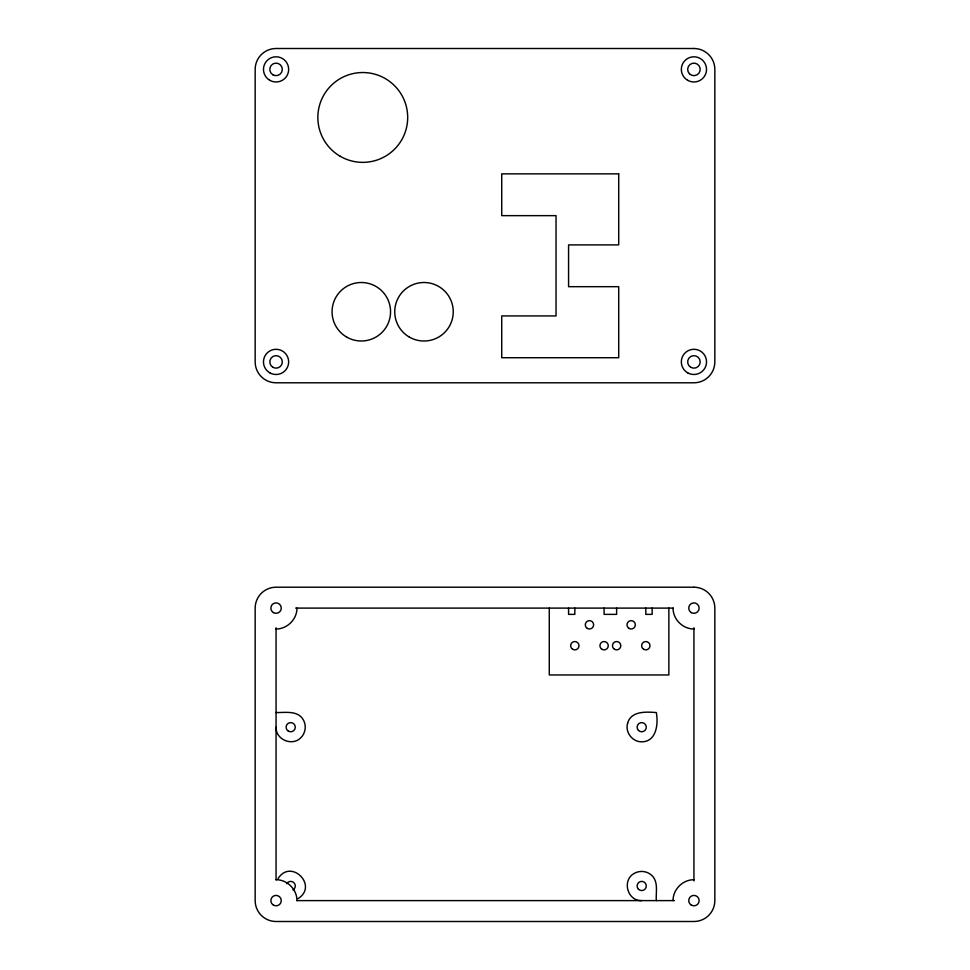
<?xml version="1.0" encoding="UTF-8"?>
<svg xmlns="http://www.w3.org/2000/svg" width="970" height="970" viewBox="0 0 970 970"><rect width="100%" height="100%" fill="white"/><g stroke="black" fill="none" stroke-linecap="round" stroke-linejoin="round"><path stroke-width="1.45" d="M574.846 608.105L574.834 614.374L568.578 614.374L568.578 608.105M296.965 608.105C297.026 619.284 287.253 629.069 276.062 628.996M673.034 900.609C672.974 889.429 682.747 879.644 693.938 879.717M278.026 878.674C290.879 857.904 318.778 885.804 298.008 898.644M295.692 608.105L673.289 608.105M276.062 712.562C285.228 712.695 297.875 710.161 303.355 719.885C306.556 725.499 305.586 732.932 301.039 737.539C292.54 746.718 275.577 739.698 276.062 727.197M296.747 900.609L674.38 900.609M693.938 628.996C682.747 629.069 672.974 619.284 673.034 608.105M641.703 900.609C627.323 901.251 621.612 879.948 634.392 873.315C640.006 870.114 647.439 871.096 652.046 875.643C658.618 882.251 655.708 892.351 656.326 900.609M276.062 879.717C287.253 879.644 297.026 889.429 296.965 900.609M693.938 627.808L693.938 880.905M668.863 608.105L668.863 674.962L549.275 674.962L549.275 608.105M652.143 608.105L652.143 614.374L645.802 614.374L645.802 608.105M616.629 608.105L616.629 614.374L604.092 614.374L604.092 608.105M276.062 627.784L276.062 879.935M286.708 883.682A4.595 4.595 0 0 1 293.946 882.736A4.595 4.595 0 0 1 292.988 889.963M627.578 723.402C625.007 732.314 632.44 741.989 641.703 741.82C656.605 741.759 658.412 723.693 656.326 712.562C646.238 711.762 630.852 710.804 627.578 723.402M693.938 48.5L276.062 48.5A20.891 20.891 0 0 0 255.171 69.391L255.171 361.895A20.891 20.891 0 0 0 276.062 382.786L693.938 382.786A20.891 20.891 0 0 0 714.829 361.895L714.829 69.391A20.891 20.891 0 0 0 693.938 48.5M618.714 173.86L501.72 173.86L501.72 215.643L556.04 215.643L556.04 315.929L501.72 315.929L501.72 357.724L618.714 357.724L618.714 286.683L568.578 286.683L568.578 244.901L618.714 244.901L618.714 173.86M693.938 587.214L276.062 587.214A20.891 20.891 0 0 0 255.171 608.105L255.171 900.609A20.891 20.891 0 0 0 276.062 921.5L693.938 921.5A20.891 20.891 0 0 0 714.829 900.609L714.829 608.105A20.891 20.891 0 0 0 693.938 587.214M340.312 156.352A44.923 44.923 0 0 0 407.691 117.443A44.923 44.923 0 0 0 340.312 78.546A44.923 44.923 0 0 0 340.312 156.352M269.769 80.292A12.586 12.586 0 0 0 288.66 69.391A12.586 12.586 0 0 0 269.769 58.491A12.586 12.586 0 0 0 269.769 80.292M272.934 74.823A6.269 6.269 0 0 0 282.331 69.391A6.269 6.269 0 0 0 272.934 63.959A6.269 6.269 0 0 0 272.934 74.823M269.769 372.807A12.586 12.586 0 0 0 288.66 361.895A12.586 12.586 0 0 0 269.769 350.995A12.586 12.586 0 0 0 269.769 372.807M272.934 367.327A6.269 6.269 0 0 0 282.331 361.895A6.269 6.269 0 0 0 272.934 356.475A6.269 6.269 0 0 0 272.934 367.327M690.798 367.339A6.281 6.281 0 0 0 700.207 361.895A6.281 6.281 0 0 0 690.798 356.463A6.281 6.281 0 0 0 690.798 367.339M689.5 73.829A6.269 6.269 0 0 0 699.988 71.016A6.269 6.269 0 0 0 692.313 63.341A6.269 6.269 0 0 0 689.5 73.829M687.633 80.292A12.586 12.586 0 0 0 706.524 69.391A12.586 12.586 0 0 0 687.633 58.491A12.586 12.586 0 0 0 687.633 80.292M687.633 372.807A12.598 12.598 0 0 0 706.536 361.895A12.598 12.598 0 0 0 687.633 350.982A12.598 12.598 0 0 0 687.633 372.807M346.69 337.087A29.245 29.245 0 0 0 390.558 311.758A29.245 29.245 0 0 0 346.69 286.429A29.245 29.245 0 0 0 346.69 337.087M409.364 337.087A29.245 29.245 0 0 0 453.245 311.758A29.245 29.245 0 0 0 409.364 286.429A29.245 29.245 0 0 0 409.364 337.087M691.319 905.131A5.226 5.226 0 0 0 699.152 900.609A5.226 5.226 0 0 0 691.319 896.086A5.226 5.226 0 0 0 691.319 905.131M691.319 612.628A5.226 5.226 0 0 0 699.152 608.105A5.226 5.226 0 0 0 691.319 603.582A5.226 5.226 0 0 0 691.319 612.628M273.455 905.131A5.226 5.226 0 0 0 281.288 900.609A5.226 5.226 0 0 0 273.455 896.086A5.226 5.226 0 0 0 273.455 905.131M273.455 612.628A5.226 5.226 0 0 0 281.288 608.105A5.226 5.226 0 0 0 273.455 603.582A5.226 5.226 0 0 0 273.455 612.628M288.393 731.174A4.595 4.595 0 0 0 295.292 727.197A4.595 4.595 0 0 0 288.393 723.208A4.595 4.595 0 0 0 288.393 731.174M638.454 730.446A4.595 4.595 0 0 0 646.141 728.385A4.595 4.595 0 0 0 640.515 722.759A4.595 4.595 0 0 0 638.454 730.446M638.454 889.235A4.595 4.595 0 0 0 646.141 887.174A4.595 4.595 0 0 0 640.515 881.536A4.595 4.595 0 0 0 638.454 889.235M587.371 628.439A4.183 4.183 0 0 0 593.64 624.813A4.183 4.183 0 0 0 587.371 621.2A4.183 4.183 0 0 0 587.371 628.439M572.724 649.33A4.183 4.183 0 0 0 579.005 645.717A4.183 4.183 0 0 0 572.736 642.091A4.183 4.183 0 0 0 572.724 649.33M602.006 649.33A4.183 4.183 0 0 0 608.275 645.705A4.183 4.183 0 0 0 602.006 642.091A4.183 4.183 0 0 0 602.006 649.33M629.081 628.439A4.183 4.183 0 0 0 635.35 624.813A4.183 4.183 0 0 0 629.081 621.2A4.183 4.183 0 0 0 629.081 628.439M614.543 649.33A4.183 4.183 0 0 0 620.8 645.705A4.183 4.183 0 0 0 614.543 642.091A4.183 4.183 0 0 0 614.543 649.33M643.716 649.33A4.183 4.183 0 0 0 649.985 645.705A4.183 4.183 0 0 0 643.716 642.091A4.183 4.183 0 0 0 643.716 649.33"/></g></svg>
